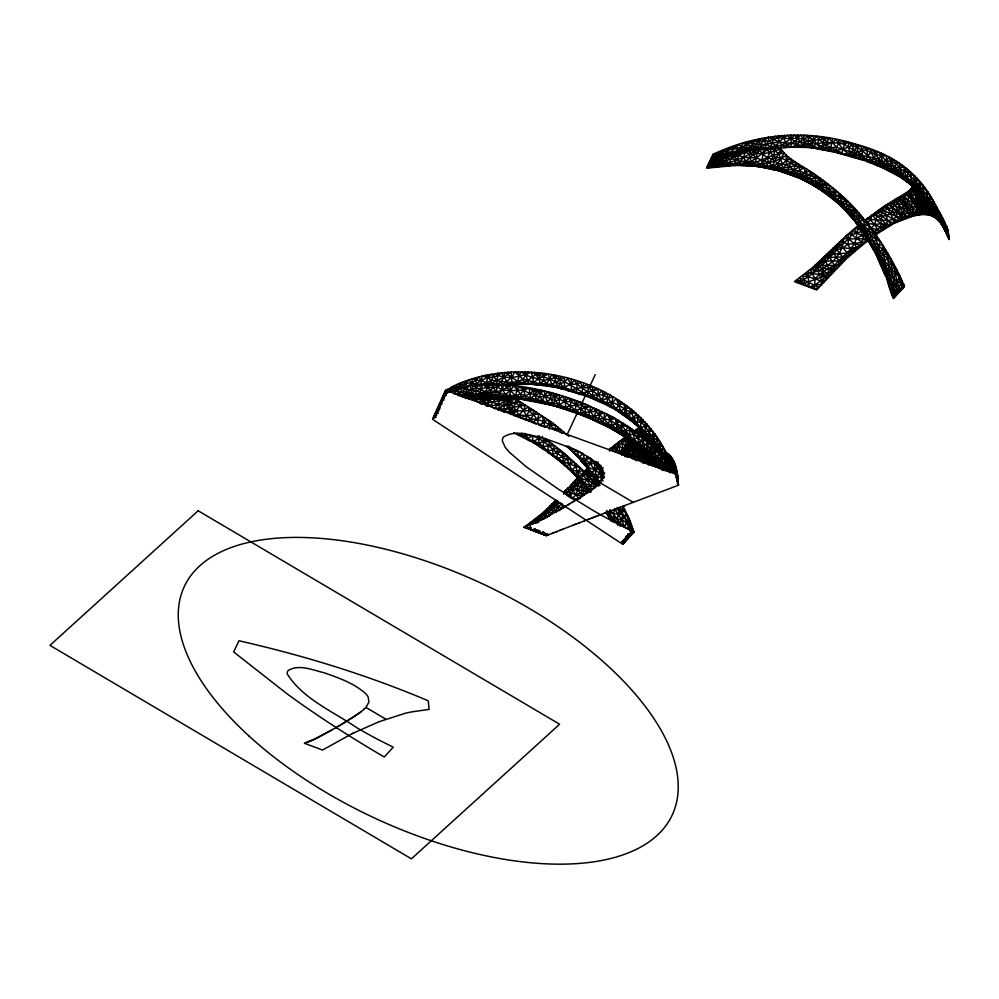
<?xml version="1.0" encoding="UTF-8"?>
<svg xmlns="http://www.w3.org/2000/svg" width="999" height="999" viewBox="0 0 999 999"><rect width="100%" height="100%" fill="white"/><g stroke="black" fill="none" stroke-linecap="round" stroke-linejoin="round"><path stroke-width="1.5" d="M662.374 470.342C651.186 457.542 636.65 448.464 624.912 436.351C612.749 427.335 597.689 423.289 585.139 415.172L585.352 404.12C541.52 386.401 491.958 378.072 445.579 390.322L432.555 419.268L622.802 544.318L633.978 532.117L630.219 520.929L623.114 506.481L621.003 513.299M778.721 147.602L780.943 148.913C789.947 161.751 805.806 167.033 817.831 176.498C830.044 185.24 841.795 194.755 852.222 205.607C874.237 229.133 891.882 256.805 904.545 286.413L893.368 298.614C884.265 277.585 883.353 254.158 873.226 233.604L873.238 231.094M914.784 187.512L916.358 189.748L915.296 203.933L918.131 215.035C934.44 210.652 945.304 225.687 949.05 239.51C948.838 224.65 938.935 212.375 932.579 199.463C927.284 190.31 920.953 181.593 913.136 174.425C897.202 158.666 876.011 149.575 854.632 143.868C807.991 129.221 757.117 133.292 713.086 154.321L706.443 168.182L736.613 165.322L778.096 166.433L801.71 178.097L828.321 188.986L839.26 197.04L849.874 203.222L848.363 205.582L845.504 207.33L841.233 205.744L825.561 192.357L802.622 179.483L782.492 170.205L740.983 164.111L734.215 163.948L717.894 166.583L717.507 165.784L707.654 165.659L727.896 155.257L746.053 150.487M471.428 385.527L472.49 378.696C548.414 356.293 648.176 390.322 673.426 470.629M864.31 232.455L861.4 231.443L851.785 234.802L848.75 239.173L838.036 246.753L835.426 248.114L832.829 248.139L833.853 253.371L836.088 257.255L841.782 263.399C832.055 265.996 821.927 271.204 815.084 278.721L814.297 289.011L819.005 287.412L846.141 258.941L868.331 240.047C860.189 237.3 851.785 239.835 843.581 238.449L812.599 267.557L794.43 281.593L816.77 289.947L819.005 287.412L799.824 278.009L801.872 284.378C811.475 281.156 820.254 276.511 830.519 275.225C825.124 270.467 816.92 270.667 810.077 269.705L815.084 278.721L823.813 282.442M514.31 414.747C510.664 410.839 505.981 403.996 510.202 399.013L513.561 398.126L520.491 398.564L479.657 395.766L458.179 395.604M630.132 427.747L648.426 442.22L660.376 454.695L661.338 459.115L667.032 471.166C657.08 457.417 640.759 449.887 629.47 437.712L630.132 427.747L612.674 416.895L585.352 404.12C577.759 405.544 569.767 404.97 562.337 408.304C531.48 397.952 497.739 393.868 465.409 398.351C473.314 394.767 481.893 392.432 490.497 390.509C500.199 392.619 510.327 398.364 520.554 394.006L526.036 387.325M632.592 458.916L630.981 456.955L626.972 445.129L628.346 442.357L627.447 438.274L609.328 427.522L583.791 415.646L552.634 405.182L528.708 399.75L500.786 396.528L479.657 395.766L467.02 391.683L461.276 392.058L454.383 394.056L457.679 387.575C464.997 389.797 473.139 388.623 480.257 392.52C485.177 398.089 493.668 395.217 499.887 393.806L504.195 384.952L515.484 395.454L517.482 398.514L555.581 406.069L573.488 411.775M492.807 385.264L496.69 384.153L498.002 372.977M503.996 412.487L504.12 401.66L505.531 398.064L465.409 398.351M564.622 506.73L559.315 510.514L557.892 506.83L557.654 500.811L545.092 511.738L526.398 525.674L526.348 528.221L529.17 527.435M590.297 477.634L591.87 474.95L591.908 472.852M677.609 479.133L677.409 473.951C676.098 465.834 673.601 456.83 666.046 452.347L664.16 456.88L670.254 466.833M859.552 225.599L856.58 232.705C857.816 247.252 842.607 255.407 834.577 265.509C831.268 276.835 816.32 275.349 807.579 271.94L809.327 287.163L815.047 284.877L821.253 284.665L820.791 277.098L823.188 274.5L823.001 268.157L822.464 264.835L819.63 260.864L843.968 261.089L842.544 256.918L835.426 248.114L834.964 246.104L842.806 247.827L857.204 248.988L854.557 243.868L845.541 236.288L843.581 238.449C843.668 257.467 822.726 272.739 805.057 273.951L808.179 276.923L815.084 278.721M931.867 215.934L912.462 191.371L910.139 190.047L900.499 196.403L902.472 200.737L905.519 204.957L918.131 215.035L914.734 215.647L911.725 206.468L912.212 199.113L910.139 190.047L912.574 185.802M550.486 392.382C550.012 397.639 551.773 403.221 556.181 406.393L558.741 406.98M914.073 186.763L893.081 171.453L890.234 165.072L891.595 161.776L891.67 158.366M807.08 181.806C827.359 188.149 841.358 205.482 854.807 220.941C861.775 232.954 872.714 240.834 882.954 249.675L885.938 250.362C890.221 265.559 888.011 282.405 895.229 296.578M528.496 383.953L548.826 385.726L561.051 388.648L570.716 384.24L574.375 380.432L576.885 384.215C591.058 393.556 603.583 406.331 620.754 410.514L629.17 407.505C633.753 418.618 641.82 438.249 656.53 436.263C656.98 447.602 667.12 455.532 669.904 466.371C663.061 451.436 650.973 439.935 640.771 427.647L640.871 417.482L633.204 418.256L629.058 416.808L600.362 401.635L584.815 395.654L552.697 386.113M618.893 400.237L618.781 404.67L621.153 413.274L634.253 423.289L649.487 436.913M643.918 440.621L644.58 437.999L643.706 430.769L641.745 428.583L639.048 430.944L638.686 433.941L640.384 436.476M948.9 237.974C944.579 222.49 929.282 211.076 929.532 194.53L923.064 193.981L896.265 171.291L878.521 158.704L872.564 149.613L870.978 152.922L867.519 155.707L866.133 159.615L864.335 160.539L834.527 152.135L803.958 146.329L804.37 147.153L825.661 148.227L836.275 147.203L854.732 153.197L903.845 178.771L871.59 160.302L855.082 157.555L849.962 151.811L848.513 147.253L848.476 142.358L844.292 144.168C832.691 142.258 820.566 140.285 810.214 147.502L791.22 147.215L750.187 149.862M536.326 424.2L532.38 422.44L531.131 418.793L533.429 414.672L533.578 410.377L515.234 398.551L508.503 402.522M840.159 205.095C860.052 218.881 867.207 243.257 881.143 261.551L887.624 258.916L890.933 258.841C891.283 269.755 891.832 282.63 901.747 289.46L901.048 278.409C883.341 262.762 870.042 241.77 858.978 220.754L858.84 212.837L855.344 212.275L845.504 207.33L829.994 192.332L820.828 189.548L808.728 182.417L798.788 177.897L778.795 170.916L758.553 166.508L735.014 164.96L725.823 165.846L729.532 162.55L743.593 157.392L754.432 151.411L763.773 149.163L766.882 149.925L771.365 148.426L778.908 153.684L782.13 163.848L782.492 170.205C798.576 166.97 811.288 176.773 825.286 182.043L824.874 184.728L822.239 186.651L818.88 187.025L812.474 184.728M710.676 159.365L735.639 152.447L760.139 149.213L776.348 145.679L786.9 145.13L795.154 141.458L797.402 138.137L797.527 134.902M665.371 470.654C649.088 446.541 620.004 437.512 599.263 418.868C591.77 414.373 582.267 416.183 575.149 410.252C566.183 409.965 558.703 401.061 549.425 404.083C537.075 401.835 524.712 398.963 512.112 397.727L509.94 395.604L510.364 385.427C495.954 396.016 478.708 392.632 462.724 397.078L459.777 394.468L454.383 394.056M506.618 384.103L505.706 384.578L535.564 384.203L543.793 385.252L546.253 383.853L549.438 379.545L551.548 374.613L554.857 377.834C573.226 383.803 587 398.151 605.594 404.158L607.242 402.809L607.492 393.806L603.446 395.055L597.951 394.742L588.049 395.966L584.815 395.654L581.705 393.231L579.133 393.931L576.361 392.145L577.522 381.293M513.836 432.829L528.783 440.409L539.285 442.969C551.935 456.331 569.03 464.785 579.657 479.795L581.306 478.758L582.892 475.112L583.079 470.429L564.535 453.496L544.83 438.124L542.382 448.539C560.377 460.314 576.023 475.162 590.347 491.108L578.771 475.412L573.101 473.139L571.578 470.704C564.447 467.382 562.449 458.778 562.025 451.585L552.322 454.133L547.952 452.435L546.478 450.149M712.487 155.582C726.136 152.298 739.784 143.107 753.895 149.838L747.389 150.15L732.954 153.834L724.287 154.433L719.804 151.811L711.887 156.843L742.507 149.6L755.868 144.168L758.353 141.121L758.441 138.873M577.709 499.063L572.04 498.838L576.111 494.667L580.494 493.194L584.328 493.956L587.862 492.532L587.062 489.66L587.787 487.037L584.502 487.674L577.547 485.851L573.538 486.875L573.014 490.609L570.829 493.656L567.469 495.704L567.632 492.045L581.018 480.556L580.943 486.825L584.328 493.956L579.133 499.125L571.528 488.411M598.089 515.646L678.483 485.202L677.422 474.513L445.579 390.322L448.451 388.923C456.83 389.897 462.787 382.005 471.441 383.092C478.234 385.152 485.389 384.415 491.283 380.282L494.792 373.638C505.806 380.519 520.417 376.773 531.456 372.265C543.606 377.759 558.528 380.07 567.882 390.609L582.579 387.362L588.648 387.949L597.951 394.742L605.594 404.158C617.432 407.604 624.937 419.081 636.8 422.427L645.154 421.953L645.179 431.93L660.164 450.824L664.435 449.488L664.697 454.22L667.444 455.407L671.728 463.524L672.302 470.242C660.489 446.153 640.696 427.809 620.754 410.514M949.05 239.51C939.522 216.521 925.486 194.43 906.33 178.346C894.692 173.838 884.615 165.397 874.162 158.466C862.799 153.834 850.174 155.469 838.149 152.997L836.388 150.562L836.275 147.203L838.885 143.481L839.035 140.01M662.824 470.254L659.577 463.798L635.077 443.281L632.554 429.483C619.093 434.403 605.844 424.275 593.431 419.905L575.899 404.707L570.629 401.66L568.319 397.852L564.922 401.623L556.181 406.393L544.842 403.521L539.91 397.09L540.097 392.994L541.371 390.147M447.477 392.37L445.017 391.583C453.009 385.227 462.899 381.843 472.49 378.696L476.111 380.157L481.356 380.482L486.426 382.804L487.912 385.139L503.746 377.26L507.842 374.225L507.942 372.078M628.234 527.422L630.519 529.245L633.154 529.383L633.041 533.129L629.82 529.757L624.487 527.01L626.361 522.939L626.523 519.68L617.232 507.442M790.933 134.89L791.22 147.215L788.336 146.841M642.894 438.136L639.048 430.944L639.909 427.01L642.894 438.136L644.58 437.999C656.88 441.57 659.627 455.157 668.094 462.987L674.375 462M772.876 169.38L782.317 168.282L786.438 164.723L786.213 155.345C771.016 165.709 751.46 165.235 734.015 165.397L746.777 163.324L755.144 164.41C768.755 168.756 785.152 170.142 798.663 164.073L800.461 174.638C816.47 190.222 837.537 199.176 856.643 210.302L853.92 215.06L854.807 220.941L864.247 233.554L885.376 266.121L891.982 273.239L895.229 273.738L898.451 272.889L898.738 277.447L902.684 288.449L903.458 283.778L900.786 283.329C886.762 274.887 876.697 260.14 872.689 244.393L876.098 239.186L876.822 236.301L854.807 220.941L841.233 205.744L820.429 189.685L840.646 203.409L841.233 205.744M804.357 285.302L804.133 279.708L802.497 276.036L808.179 276.923L812.624 273.301L814.335 269.917L822.464 264.835L837.162 249.85L842.806 247.827L847.864 244.318L866.108 241.845L861.837 235.402L861.4 231.443L858.616 228.346L856.068 227.397L845.541 236.288M663.898 470.541C648.838 453.159 629.919 440.297 612.624 425.362C598.201 421.166 582.929 417.082 570.079 409.478L571.216 398.763M664.697 470.541L663.723 466.783C660.277 458.653 652.622 452.809 650.449 444.293L641.333 446.191C624.5 440.522 618.856 416.358 599.263 418.868L597.265 420.654L574.55 412.15M790.184 174.588L809.714 178.746L815.521 181.393L819.954 183.629L824.824 190.409L833.129 188.249L833.728 195.592L832.379 198.152L843.68 208.404L859.877 226.661L866.37 236.164L871.328 245.979L875.074 248.876L877.497 257.904L885.514 276.273L887.774 278.234L897.09 294.543L896.19 284.103L899.799 275.624M836.275 147.203L829.357 138.262L827.035 141.721L826.847 144.967L824.525 149.987C814.472 147.577 805.656 141.383 795.154 141.458L790.746 138.711L787.637 135.177L778.87 141.783L774.35 148.514L766.171 144.43L755.868 144.168L749 141.446L747.065 144.318L745.404 150.175C733.091 154.92 720.254 159.79 709.452 167.645L707.055 166.92C723.888 163.811 738.099 154.071 754.27 149.176M522.14 433.129L521.965 435.864L527.46 438.499L528.783 440.409C536.987 443.344 543.306 452.122 552.784 450.087L557.08 447.627L557.13 459.228L560.089 460.389L557.817 458.354L557.13 459.228L555.481 456.431L552.959 456.043L551.448 453.771M625.874 536.5L628.383 538.211L628.633 534.515M636.126 432.929L635.801 430.057L637.075 429.158L641.683 434.24L641.583 435.639L638.686 433.941L635.801 430.057L634.452 430.969M531.206 421.928L515.921 416.121L513.561 414.398L519.742 406.081L520.042 401.923L508.016 404.782M649 444.043L649.263 440.284L647.489 433.841M919.105 191.658L943.293 226.711L931.605 206.955L925.124 198.414L904.107 177.947L902.372 174.251L906.455 168.469L907.679 172.54L910.351 176.261L919.105 184.778L932.679 203.883L948.288 231.868C942.319 218.556 931.393 208.267 923.226 196.104L922.826 185.127L919.105 184.778L915.983 186.588L916.857 189.86L936.587 212.7L948.75 236.451L947.651 235.389L942.407 217.907L941.67 219.705L947.164 234.877M807.267 135.327L808.678 137.387L807.667 146.378L804.37 147.153L796.453 146.403M497.902 384.59L494.905 396.478C482.192 399.862 470.005 392.445 457.692 395.192M820.828 189.548L815.521 181.393L815.047 174.625L805.906 175.836L795.928 172.752L767.032 168.082L761.076 165.784L755.781 166.209M902.072 195.429L903.883 198.401L902.472 200.737L902.547 204.545L905.419 218.344C900.062 213.636 895.179 207.605 893.618 200.512L908.291 213.299L912.936 216.071L893.668 223.501L877.159 233.816C871.24 231.169 869.817 223.764 864.185 220.742L884.165 206.231L897.077 198.289L906.555 208.654L914.734 215.647L912.936 216.071L903.883 198.401L903.745 194.68L910.638 196.666L912.462 191.371L911.825 188.112L927.184 203.009L926.647 209.415L935.701 217.894L924.787 198.426L916.083 188.549M658.229 467.582C653.446 454.483 636.513 448.176 637.275 432.992C626.46 437.812 615.809 430.881 606.331 426.073L610.389 419.905L615.197 418.469L616.383 423.701L622.04 426.086L627.597 426.198C634.103 438.136 649.2 443.531 654.195 457.092L654.258 459.39L652.534 462.4L653.334 465.696L656.081 467.182C648.913 448.676 627.734 439.61 620.329 421.453L612.624 425.362L613.611 429.882C633.828 439.972 648.776 457.979 669.879 465.671L677.422 474.513L671.728 463.524L667.007 459.89L667.444 455.407M943.768 220.517L948.588 234.915C942.919 218.968 926.098 207.193 926.298 189.76L920.004 188.998C910.301 177.347 894.105 172.44 889.01 157.03L886.613 160.652L887.224 165.372L888.935 168.581L893.256 172.777L904.769 179.758L921.765 194.38L939.822 221.566C932.329 209.353 919.692 201.086 914.035 187.837L912.324 187L917.994 201.099L929.619 215.297M624.862 539.722L624.662 542.282L623.151 540.397M599.263 418.868L599.188 410.177C592.357 412.512 584.74 411.788 577.584 413.536C571.041 404.183 560.539 399.388 550.424 395.005L547.489 391.67L542.307 400.399L539.035 402.247C517.357 397.003 494.455 396.241 472.44 400.449M820.404 178.234L819.954 183.629L814.197 184.403L809.714 178.746L805.906 175.836L804.033 167.595C793.393 168.169 786.887 157.218 775.936 157.555L766.882 149.925C759.128 155.432 751.173 163.162 742.02 165.285M571.166 379.258L571.378 390.035L573.851 392.132L581.805 393.057L598.626 389.485L596.403 400.299M832.617 138.724L830.256 150.25L827.896 150.687M523.076 398.901L522.539 399.3C505.294 397.627 487.712 394.73 473.051 385.389L470.354 394.805M592.944 475.387L587.262 468.444L590.134 463.499L590.621 458.341L585.314 459.39L582.479 461.538L573.626 452.51M565.384 396.778L565.546 407.28L567.694 410.077L572.489 411.738L575.149 410.252L590.896 406.443L588.324 417.644M575.412 473.738L580.744 468.181L563.761 461.763L552.959 456.043L553.109 454.458M627.597 426.198L624.937 434.315L626.111 436.825C641.87 447.764 658.516 457.23 670.591 472.652L669.879 465.671L660.376 454.695L656.068 457.505L654.195 457.092C645.479 446.728 634.702 438.661 621.89 434.515C610.726 429.607 605.344 418.106 595.466 411.65L593.718 407.692L590.347 411.501L598.276 422.177L618.406 432.205L635.077 443.281M604.657 424.887L602.122 423.651L604.02 418.656L604.595 412.824L594.455 416.283L592.332 418.394M511.301 412.35L511.55 409.952L517.707 400.112M663.523 455.394L649 436.251L649.188 426.585L644.792 426.473L640.771 427.647M512.437 397.764L510.689 400.961L510.801 404.695L508.666 408.004C515.834 412.662 525.524 410.439 533.578 410.377L550.437 421.366L549.275 429.208M537.3 523.014L534.964 522.789L533.691 520.467C540.734 521.441 547.39 517.619 552.534 513.186L551.436 506.206L553.821 507.242L557.892 506.83L562.562 508.041L561.625 503.533L555.619 502.609L555.756 504.87C549.775 513.361 539.685 517.47 532.242 524.388L528.871 523.938L530.007 526.011M480.906 384.44L482.155 376.036L487.549 377.547L491.283 380.282C501.685 380.756 512.924 385.09 522.989 379.258L528.159 371.903M866.021 233.903L868.73 230.307L869.242 225.786L864.647 225.175L859.877 226.661L857.392 224.275L866.021 233.903L868.081 240.235L879.982 251.011L887.624 258.916L894.105 267.969L896.99 270.005C892.282 277.71 892.756 287.462 896.153 295.567L891.37 292.108L891.583 289.173L889.172 285.901L890.696 284.228L896.19 284.103M496.765 380.182L491.421 374.175L487.549 377.547L481.356 380.482L478.771 376.885L476.111 380.157L467.232 386.426L465.734 383.753L466.083 380.681M872.926 248.976L873.064 247.764M761.076 165.784L763.773 149.163M547.952 452.435L547.539 450.337L549.537 441.858L544.18 441.533L539.285 442.969L537.724 445.167L536.326 443.281M621.853 455.332L621.902 449.837L626.972 445.129M897.077 198.289L900.499 196.403L915.296 203.933L925.761 214.748L919.992 211.363L904.12 213.549L901.173 214.41L901.56 219.855L896.415 216.508L880.406 209.003C883.803 216.109 879.145 223.501 881.305 230.769L871.041 228.134L874.674 224.538L877.022 216.034L876.485 211.938L881.443 212.225L884.789 210.989L887.574 208.354L892.594 207.917L909.277 217.083L905.519 204.957C908.203 200.924 909.265 195.717 909.04 190.946L918.193 204.271L928.346 214.972L928.208 213.424L920.728 210.514L916.907 206.331L907.791 191.771M575.149 410.252L576.972 400.761M588.561 395.629L584.815 395.654L581.805 393.057L583.753 383.316M903.845 178.771L890.921 171.104L867.644 161.788L862.387 155.045L862.212 150.499L860.651 145.592L847.564 153.933L844.867 154.633C835.389 149.026 823.188 145.829 816.795 136.339L813.661 139.785L812.037 143.357L812.749 146.279L817.457 148.689L822.377 145.742L823.95 139.111L823.176 137.113M881.593 266.933C880.194 254.233 873.738 242.108 868.73 230.307C858.491 220.517 849.187 209.877 843.131 196.791C836.038 197.602 829.27 194.006 822.964 191.396M914.572 187.362L922.214 196.641L925.124 198.414L912.949 185.777L914.11 183.816L915.296 176.299M491.52 385.626L491.283 380.282M643.119 463.499L641.583 460.102L641.133 449.051L638.186 445.891L623.014 434.99M552.959 456.043L552.784 450.087L554.52 445.641L543.081 446.428L537.974 445.042L533.404 442.807L532.355 435.989L526.56 434.952L521.965 435.864L516.545 433.391L533.603 441.433L542.382 448.539L544.63 448.851M641.37 427.747L634.253 423.289L634.377 422.402L629.17 418.294L630.494 420.167L634.377 422.402M556.018 499.962L542.657 513.024L526.748 525.574L526.348 528.221L528.646 527.509M658.89 453.946L661.937 456.156L657.292 451.086L656.306 447.702L656.867 446.066L657.754 446.178L663.473 455.382M617.507 525.199L617.32 518.781L619.08 509.94L614.722 509.24L613.561 513.911L614.098 522.065L620.254 523.176L624.487 527.01L621.828 519.892L614.722 509.24M626.46 437.525L641.133 449.051L645.604 454.07L650.674 461.963L649.1 464.872L648.026 459.777L651.435 456.193L660.327 468.419L658.791 468.643M750.649 165.222L750.936 161.438L749.35 153.609L751.348 150L757.03 153.334C765.271 154.645 773.238 151.411 780.943 148.913C778.408 154.733 774.687 159.615 772.764 165.759L764.11 167.507M840.646 203.409L845.179 200.749L845.479 198.838M592.657 398.102L588.049 395.966L587.612 392.045L588.648 387.949L592.682 386.938L592.657 398.102C606.643 398.539 614.61 411.176 626.61 416.683M835.426 248.114L831.393 251.998L828.533 252.297L829.719 254.258C829.944 259.578 833.503 264.548 837.349 268.044L828.758 269.106L817.869 267.345L814.972 265.235L839.547 265.609L838.685 263.798L839.135 261.238L845.491 257.405L847.189 252.834L840.196 244.505L839.26 242.095L843.406 242.382L847.864 244.318L852.771 252.784L826.36 254.42L827.209 256.144L829.932 257.38L848.313 256.855L846.727 255.644L842.544 256.918M946.24 227.297L946.577 226.149L948.138 230.332C935.426 215.584 927.547 196.216 910.951 185.015L906.33 178.346L908.778 170.267M867.532 223.252L870.604 219.355L872.277 214.947L876.023 219.855L884.115 225.986L885.451 228.159L880.943 227.41L874.674 224.538L867.532 223.252L866.345 219.268L887.699 220.554L893.418 219.405L896.415 216.508L897.015 212.987L899.762 208.329L898.376 203.871L895.416 199.375L902.472 200.737L906.78 203.084L921.378 214.748L918.793 208.366L917.994 201.099L912.212 199.113L905.181 193.706M618.256 410.577L610.701 406.556L613.174 396.94L602.272 399.85L600.362 401.635M847.864 244.318L848.75 239.173L847.801 234.565L851.785 234.802L863.96 243.656M769.892 148.002L767.382 148.913C753.508 142.208 738.473 157.43 723.351 150.524L721.153 153.197L710.077 160.627L721.553 160.427L734.215 163.948L735.014 164.96L726.847 165.11L716.67 162.5L708.865 163.137L718.968 157.505L723.663 157.367L736.675 154.321L743.593 157.392L755.968 157.78L768.593 162.7L779.757 170.567L793.131 175.662C798.601 176.985 803.883 182.005 809.714 178.746L810.376 174.962L809.652 171.054L800.461 174.638L797.589 177.148L795.916 176.736M559.315 510.514L547.215 509.815L548.513 512.237L548.876 516.146L544.53 514.922L540.646 515.209L540.909 520.004L538.761 518.743L538.349 516.958L544.667 518.419L545.092 511.738L552.534 513.186L561.625 503.533M893.643 293.843L892.394 295.392L894.292 297.602L893.643 293.843L894.28 290.272L897.152 289.747L899.887 291.496L895.229 273.738L894.055 264.46L891.258 263.611L885.376 266.121L882.954 269.992L887.774 278.234L887.961 282.58L890.696 284.228M554.57 505.294L554.457 501.548L556.855 501.898L555.332 504.158M787.324 173.576L791.008 172.465L793.843 169.967L795.941 162.35L791.121 162.787L786.438 164.723L777.821 163.449L772.015 159.016L767.432 157.817L762.562 153.721L759.452 150.225L761.7 148.202M506.905 387.2L507.292 385.139M794.043 146.453L791.22 147.215L786.9 145.13L783.84 138.099L784.402 135.177M795.154 141.458L798.438 147.078L802.796 145.355L804.545 142.37L803.433 138.886L804.158 135.177L813.661 139.785L821.028 149.363M620.641 525.799L620.254 523.176L622.864 514.822L606.206 512.574L611.713 521.253L614.098 522.065L606.206 512.574L611.288 520.966M506.818 386.413L507.205 384.565M484.215 384.952L486.426 382.804L488.286 374.5M644.58 437.999L641.683 434.24L638.686 433.941L637.075 429.158L639.21 427.859L643.631 433.741L651.098 438.524L656.306 447.702L665.147 460.102L660.302 450.062L668.231 463.548L657.454 446.203L664.073 458.591L665.072 458.304C659.465 454.907 654.37 449.013 654.083 442.207L656.867 446.066L660.826 455.344L666.645 460.064M594.455 416.283L596.503 408.841M628.958 518.194L628.221 521.503L632.117 534.14L626.361 522.939L624.75 517.282L621.828 519.892L610.489 517.557L608.841 516.92L605.906 512.05M811.812 288.087C817.344 281.73 827.934 278.709 828.758 269.106L824.138 256.543L827.209 256.144L829.719 254.258L831.393 251.998L830.706 250.212L837.162 249.85L838.036 246.753L837.112 244.093L840.196 244.505M866.133 159.615L870.903 162.924L873.675 163.174L877.197 163.224L886.613 160.652L891.595 161.776L894.23 159.965C896.902 166.383 903.358 173.389 910.913 172.34C908.715 184.977 921.59 192.994 928.121 202.273L918.943 191.796L901.348 176.461L898.213 171.279L901.697 164.698M480.257 392.52L482.467 384.752L487.337 387.287L490.497 390.509L490.509 395.579L479.12 398.189L475.274 400.075L471.753 398.751L468.931 399.463M861.288 159.515L859.702 158.242L856.98 147.427L854.632 143.868L848.513 147.253L836.388 150.562L834.527 152.135C825.986 147.54 817.244 144.281 808.403 141.084C798.101 135.115 785.401 141.359 774.837 136.176C772.264 140.447 772.702 146.603 767.382 148.913L758.578 148.801M607.242 402.809C618.793 400.674 625.174 413.062 636.138 413.286L632.554 421.079L634.253 423.289M755.144 164.41L757.03 153.334L759.452 150.225M878.383 210.389L893.418 219.405L899.55 220.754L892.719 211.875L892.594 207.917L894.867 205.032L898.376 203.871L898.813 197.39L902.472 200.737M499.687 385.202L514.073 384.228L517.732 381.443L519.13 375.661L521.565 371.89C527.672 377.597 536.263 377.759 543.681 380.594L554.857 377.834L557.979 376.074L559.852 379.483L560.414 383.666L557.754 386.263L553.783 386.863L530.856 384.14M874.1 164.248C870.017 157.392 864.073 151.186 856.98 147.427L857.654 144.605M602.272 399.85L604.707 392.195M669.904 466.371L661.987 453.209L647.727 435.664M622.852 422.864L621.278 430.557L621.89 434.515L630.993 440.084M765.172 147.54L766.171 144.43L764.048 140.497L761.638 138.349L758.353 141.121C748.263 141.995 740.596 148.139 732.954 153.834L729.532 162.55L712.562 167.233L712.012 163.112L713.398 158.691L711.276 158.104L716.633 156.219L718.968 157.505L724.287 154.433L729.907 148.014L734.552 148.214L741.046 151.236L748.026 150.699L750.349 148.926L752.722 142.42L755.294 139.773L758.353 141.121L768.855 140.896L778.333 137.675L781.181 135.539L783.84 138.099M654.083 442.207L658.254 450.661L657.292 451.086L651.073 444.63L651.723 442.082L651.098 438.524M644.817 451.935L645.953 460.789L645.366 463.086L649.1 464.872L634.715 449.225L627.522 438.761M546.94 510.926L547.514 508.728L549.862 508.503M557.717 458.429L566.845 455.619L567.195 459.49L573.101 473.139L573.876 472.914L579.657 479.795L584.378 483.154L595.379 487.612L596.391 483.853L583.079 470.429L578.084 471.728L568.718 469.08L567.07 466.458L564.81 465.497L563.249 463.461M771.365 148.426C768.543 156.955 763.648 166.446 753.121 165.934L762.924 166.508L765.883 165.871L772.015 159.016L776.123 147.44M841.52 153.871L845.354 141.458M925.861 199.575L915.171 187.362L922.214 196.641L921.165 199.425L917.994 201.099M728.383 165.672L740.147 161.588L743.593 157.392L744.967 152.397L747.389 150.15M571.853 469.917L575.499 466.758L576.286 463.911M522.002 383.866L531.143 384.178L538.511 378.821L539.585 375.075L541.495 373.027L543.656 376.361L543.681 380.594L548.826 385.726L564.423 377.622L564.585 387.362L576.361 392.145M584.815 395.654L585.202 394.318M903.558 219.143L892.594 207.917L889.909 202.76L899.762 208.329L906.555 208.654L911.725 206.468L915.908 207.255L922.676 210.939L927.035 214.785L923.213 204.857L923.875 198.164L919.018 191.346M481.418 403.996L486.725 398.451L495.104 399.038L513.561 398.126L481.418 403.996L475.274 400.075M609.727 451.248L610.676 448.289L616.445 443.793L622.752 448.801L622.152 442.857L623.451 438.561L625.112 437.25L625.611 445.954L619.967 452.422L615.784 452.135L612.462 450.424L610.676 448.289L608.641 449.675M567.469 495.704L565.609 493.731L567.632 492.045L576.111 494.667L577.584 489.86L577.372 483.591L580.369 483.029L584.09 483.903L585.938 485.477M748.026 150.699L742.507 149.6L741.483 147.015L742.594 143.381L756.28 147.14L760.139 149.213L761.388 148.364M569.068 436.363L553.009 423.251L544.917 426.91L543.756 421.865L545.067 417.644M459.777 394.468L461.276 392.058L465.909 388.798L466.783 385.976M560.089 432.018L560.864 429.57L555.244 429.995C548.189 422.565 536.85 417.008 526.535 419.842L524.275 418.806M505.531 398.064L510.202 399.013L499.025 397.914L478.196 401.923L488.374 396.603L512.112 397.727L515.484 395.454L517.157 390.134L519.867 386.538C524.737 393.007 533.054 393.881 539.91 397.09L550.424 395.005L553.434 393.281L555.456 400.836L562.337 408.304L568.244 409.965M753.895 149.838L764.048 140.497L764.947 137.637M513.586 415.434L515.921 416.121L519.393 414.56L523.613 410.339L525.299 405.244L508.666 408.004M873.675 163.174L877.272 165.509L886.712 168.444L892.332 169.143L894.617 167.345L896.777 161.376M558.304 427.272L555.244 429.995L555.407 425.399L550.024 425.075L547.727 419.717L538.948 425.374L537.237 419.592L539.16 413.948L526.336 415.709L520.704 417.594L518.169 416.521M462.724 397.078L470.954 397.227L471.753 398.751L477.372 396.903L494.817 408.566L500.886 398.638M515.484 395.454L528.346 399.825L535.114 395.042L536.351 391.496L538.324 389.548L540.097 392.994L545.317 396.391L555.456 400.836L559.24 399.488L562.387 395.941L564.922 401.623L570.629 401.66L574.05 399.862L575.899 404.707L579.782 401.948L581.543 405.257L590.347 411.501M620.067 507.305L624.313 517.582L626.111 512.412L618.319 510.077M618.256 442.207L619.967 452.422L615.147 447.54L612.699 446.628L612.462 450.424L615.147 447.54L616.445 443.793L623.451 438.561L627.797 442.694L625.611 445.954L620.067 441.121L615.784 452.135L614.585 445.017M538.174 443.893L537.724 445.167L540.671 445.566L542.382 448.539M590.621 458.341L603.359 474.525L601.96 478.509L598.975 482.23L599.7 485.427C592.819 475.412 585.801 465.422 582.954 453.621L578.134 451.148M638.623 415.234L636.875 425.112L648.301 436.263C639.46 426.211 625.362 418.381 624.013 403.858L618.781 404.67L616.096 409.128L614.947 409.403L615.734 409.415M651.073 444.63L643.706 430.769L654.832 446.578L654.208 448.339L648.326 435.127M451.273 387.225L448.688 391.745L443.881 394.093L446.078 394.88M477.372 396.903L485.639 392.02L488.573 384.44M822.377 145.742L832.242 142.894L835.851 139.485L842.831 149.35L851.585 156.481L853.908 155.457L854.732 153.197L851.56 143.019M617.832 419.817L616.383 423.701L617.507 431.643L621.89 434.515M736.613 165.322C743.331 164.748 748.276 158.766 753.209 154.658L756.268 149.363M871.59 160.302L874.162 158.466L875.798 154.171L878.233 151.91C884.777 159.128 892.544 171.728 904.045 166.633L904.095 171.266C909.677 185.814 923.6 193.893 931.655 206.656M716.67 162.5L718.968 157.505M854.732 153.197L862.212 150.499L863.723 146.541C867.232 153.297 875.261 153.534 881.443 156.294L886.238 155.607L886.613 160.652M534.79 372.327L538.511 378.821L543.656 376.361L544.805 373.364M586.488 476.086L588.361 474.562L596.216 475.811L593.468 482.467M793.468 160.564L791.121 162.787L787.374 170.479L783.74 172.003L781.58 171.741M865.184 220.367L858.978 220.754L850.274 215.559L850.711 214.46L849.387 211.726L845.504 207.33L839.26 197.04L838.198 192.507L829.994 192.332C827.846 185.577 820.466 182.842 817.831 176.498L814.722 178.097L809.714 178.746M570.591 490.422L572.727 482.979L577.222 478.046L580.257 482.217M820.791 277.098L818.793 274.475L817.869 267.345L818.88 264.785L827.209 256.144M538.761 532.867L539.56 530.881L536.713 529.72M918.443 196.628L906.555 192.745L915.908 207.255L922.964 214.71L922.676 210.939L918.443 196.628L919.779 193.694L914.622 186.938M539.285 442.969L538.361 438.374L539.398 435.851M716.633 156.219L715.858 154.433L716.458 152.984M817.394 143.993L820.092 136.726L827.035 141.721M564.797 464.398L564.81 465.497L566.221 466.108L569.692 464.185L571.528 459.765L567.195 459.49C554.07 453.534 546.465 439.947 532.355 435.989L527.46 438.499L526.56 434.952L524.4 433.354M599.887 482.242L598.264 484.44L594.617 479.97L591.87 474.95L592.782 472.752M547.315 533.791L543.731 534.715L544.705 532.417M626.123 437.699L624.912 440.534L618.643 445.954L615.147 447.54M548.826 385.726C540.746 384.665 531.693 381.081 522.989 379.258L514.747 371.94L511.775 377.41L502.21 384.802L486.426 382.804M631.705 409.153L629.058 416.808L629.32 419.118L630.494 420.167M898.026 293.531L897.152 289.747L902.309 281.056M548.513 512.237L551.223 508.229L553.821 507.242L553.533 504.395L555.756 504.87L557.892 506.83M662.362 456.868L660.489 463.648L663.636 468.306L667.032 471.166M582.604 402.934L580.606 409.178L580.894 413.124L583.791 415.646M734.215 163.948L742.507 149.6M648.426 442.22L646.877 445.604L646.952 449.712L651.435 456.193M667.969 453.883L666.77 456.443L668.356 457.892L671.453 457.43L669.23 459.702L672.926 459.665L669.218 461.538L673.688 460.851L672.127 462.749L672.152 464.31L676.073 467.52L672.339 467.507M566.982 434.952L578.146 411.113M582.092 402.709L586.026 394.293M589.972 385.889L595.217 374.662M576.111 494.667L582.267 496.191L580.494 493.194L584.502 487.674L584.09 483.903L577.584 489.86L569.605 490.197L571.728 497.552M877.159 233.816L874.899 235.215L874.187 231.98C877.684 226.798 886.375 227.697 887.699 220.554L884.789 210.989L882.379 207.592L887.574 208.354L892.719 211.875L901.173 214.41M672.389 472.614L670.841 470.079L671.852 467.957L674.912 473.763L675.586 472.34L677.572 476.036L675.799 474.525M675.761 477.322L677.871 479.095L675.574 473.101L676.123 471.965L677.572 476.036L668.893 464.572M563.586 494.243L572.727 482.979L578.521 483.491M559.852 379.483L561.251 376.648M589.81 385.614L588.648 387.949L586.775 384.652L582.579 387.362L580.544 382.505L576.885 384.215L570.716 384.24L567.819 378.559L564.497 382.142L560.414 383.666M496.69 384.153L501.298 382.08L503.746 377.26L504.707 372.352L517.732 381.443L519.655 384.203L527.984 380.369L538.124 372.664L539.585 375.075M805.344 172.328L806.93 169.218M829.994 192.332L828.021 195.067M544.78 402.609L555.007 396.803L556.443 394.031M467.682 396.79C463.461 390.434 455.007 391.62 448.588 389.635L445.017 391.583L450.711 390.397L451.573 388.798M875.074 248.876L878.708 245.18L880.506 241.82L871.328 236.101L859.877 226.661M603.034 481.068L601.96 478.509L591.296 472.652L584.415 464.56L584.802 462.699M887.624 258.916L889.247 255.894L886.163 253.808L882.954 249.675L882.417 244.767L878.708 245.18M736.026 145.517L731.58 152.085L727.896 155.257L724.837 155.682L717.507 165.784L715.097 166.958M626.523 519.68L631.306 527.035L629.82 529.757L631.181 535.164L628.284 533.678L628.383 538.211L626.873 535.776M626.76 405.432L624.7 409.153L624.875 414.71L626.011 416.97L628.121 417.844M530.981 408.529L526.336 415.709L526.535 419.842M629.195 440.259L627.797 442.694L626.947 437.562M665.072 458.304L660.826 455.344L660.089 450.299L669.467 466.096M809.015 282.505L806.842 286.238L804.47 283.279L797.127 279.882L796.915 282.517L800.549 281.593L808.179 276.923M517.732 381.443L526.136 383.753M557.542 453.096L559.64 449.5M920.104 193.344L919.18 190.422L920.004 188.998L919.105 180.707L914.772 180.17L908.391 181.681L906.917 181.069M948.426 237.987L939.722 218.082L938.648 213.873L939.584 212.263M635.239 459.79L630.981 456.955L628.096 456.73L626.685 449.338L629.333 446.041L628.346 442.357L648.688 458.591L657.966 467.657M672.389 468.206L673.338 466.608L677.722 477.559L675.611 474.712M571.94 390.721L573.851 392.132L574.562 390.934M874.537 251.96L877.821 252.223L882.954 249.675L884.252 247.515M760.139 149.213L761.675 146.666C778.521 137.325 797.389 145.542 814.759 147.927M840.783 194.543L836.737 201.898L850.274 215.559M562.624 456.63L564.535 453.496M575.461 485.202L577.547 485.851L581.992 480.394M782.492 170.205L775.811 170.105L770.042 168.719C777.447 167.894 784.739 163.486 788.573 157.105M633.329 433.828L635.002 431.106M886.7 279.47L887.774 278.234L887.387 272.902L889.122 270.105L895.591 267.183M799.4 283.454L800.549 281.593M660.327 468.419L661.126 467.157C653.958 457.48 645.741 447.427 634.815 442.157M772.764 165.759L777.821 163.449L784.115 153.309C768.393 153.846 755.519 166.221 739.385 165.072M632.267 526.523L630.519 529.245L631.181 535.164M891.258 263.611L892.569 261.588M598.264 466.558L596.778 464.273L598.276 461.975M857.716 222.69L858.978 220.754M627.447 438.274C638.286 445.267 642.569 458.753 653.334 465.696C649.238 458.241 639.635 454.72 631.605 456.006L630.981 456.955L623.114 448.863L624.949 455.482M637.549 443.044L642.22 441.246L644.118 438.399M486.001 405.919L490.309 406.044L495.104 399.038L508.578 402.06L499.962 407.854L494.817 408.566M633.94 439.323L637.724 437.512L639.647 434.677M652.497 446.178L650.199 450.774L651.311 454.87M670.591 472.652L667.744 468.106L667.27 464.597L668.069 463.436M461.226 395.691L465.347 394.106L467.02 391.683L476.198 387.562L479.258 384.915L481.081 388.873L487.337 387.287L491.633 384.565L495.691 391.321M575.861 483.578L578.433 479.857L575.024 480.444L575.861 483.578L572.102 486.6L568.144 487.687L563.711 492.145L568.756 491.783M920.004 188.998L928.845 202.585L930.893 204.42L932.679 203.883L934.14 201.823M929.42 203.996L935.151 212.337L945.703 231.681L936.587 212.7L935.701 208.666L936.912 206.943M498.064 410.502L499.962 407.854L498.002 404.383L486.451 399.375L482.055 399.325M732.954 153.834L728.633 155.757L723.363 164.223L720.329 166.346M828.321 188.986L830.444 186.051L819.954 183.629M599.625 414.46L601.935 411.413M604.02 418.656L607.342 414.248L612.624 425.362M654.957 433.591L652.647 436.663L652.31 440.746L658.878 445.454L662.774 446.516L661.875 450.749L664.16 456.88L668.718 464.697L664.223 456.468L667.419 462.05M766.171 144.43L768.855 140.896L768.268 137.213L764.048 140.497M875.124 233.641L873.226 233.604L869.417 238.262L869.704 243.107M612.674 416.895L610.389 419.905L610.039 415.534M641.183 461.85L628.334 447.727L627.634 444.293L634.715 449.225L636.638 449.338L637.587 448.101L636.975 445.354M566.608 446.266L578.97 457.067L585.314 459.39L587.512 456.506M771.053 168.456C761.7 163.199 750.936 160.065 740.147 161.588L736.176 159.665L734.977 156.518L736.675 154.321L740.771 152.31L744.967 152.397L753.209 154.658L755.968 157.78M533.803 531.006L535.289 529.133L536.276 531.93L539.56 530.881L541.246 533.791L543.444 531.98M652.784 454.47L656.43 450.274M925.848 198.576L929.395 199.063L931.193 196.84M786.9 145.13L784.814 147.677L778.87 141.783L768.268 137.213M597.215 484.927A124.088 60.727 45 0 0 600.199 482.854L603.796 476.098L602.884 469.93A20.579 9.853 25.1 0 0 600.062 465.909C585.676 452.734 566.545 446.266 548.476 439.81C534.428 436.526 517.182 428.683 503.633 436.888A21.479 10.277 25.1 0 0 502.46 441.246L505.219 447.315L509.403 452.26L526.373 466.883L558.366 489.148L593.381 510.639A305.244 146.116 25.1 0 0 613.461 521.703L633.978 532.117L631.306 527.035M585.839 407.929L588.161 405.194M669.904 465.097L669.63 461.625L670.404 460.701M462.45 387.025L469.168 379.77L471.441 383.092M804.033 167.595L792.919 175.075M551.036 508.391L549.85 506.193L552.36 505.581L556.855 501.898M896.39 174.55L897.214 173.589L902.372 174.251L906.33 178.346M624.213 436.063C633.803 442.582 639.797 453.146 645.366 463.086L641.583 460.102L636.313 460.539L633.428 455.432L630.831 440.946L629.183 439.373M919.992 211.363L920.728 210.514L924.45 214.76M618.568 411.65L607.754 398.239L610.426 395.217M833.915 192.382L835.763 190.285M510.976 414.535L512.562 412.749L508.516 412.275L499.962 407.854M490.497 390.509L494.792 384.615C502.147 393.082 514.023 389.86 523.763 390.334L529.083 387.937L532.917 390.846L536.863 399.525L540.184 401.923L544.842 403.521M485.414 404.932L490.259 398.551L487.612 397.078M589.972 476.998L583.478 483.866L580.506 479.582L579.657 479.795M530.244 527.584L528.833 529.145L530.581 527.047L531.318 530.082L535.289 529.133M584.527 473.076L587.924 467.932L583.903 471.803L589.335 470.429M593.194 390.834L595.729 388.049M810.376 174.962L812.462 172.715M915.047 200.1L912.149 202.198M791.22 147.215C798.151 145.642 801.423 137.937 808.678 137.387L810.376 135.577M612.15 402.922L616.108 398.726L618.781 404.67L621.59 401.873M845.504 207.33L846.603 210.926L849.387 211.726L854.52 207.892M563.711 492.145L565.921 489.86L566.096 491.958M667.694 463.336C659.914 443.256 660.264 464.185 659.677 441.108C650.711 438.361 647.627 427.759 640.908 421.89L643.206 419.505M890.509 274.737L891.982 273.239M846.727 255.644L850.561 254.87L847.189 252.834L851.922 250.712L856.23 247.103L861.525 245.304L861.138 242.12L863.611 239.123L866.67 237.312L863.423 231.731L865.209 228.871L863.036 217.857L850.711 214.46M589.647 471.328L586.962 474.05L584.802 473.988M555.456 400.836L553.009 403.309L530.531 398.126L520.554 394.006L513.586 385.801C510.676 391.271 505.094 395.604 499.013 396.69C511.863 398.826 525.561 399.413 535.252 388.936L536.351 391.496L540.097 392.994L544.38 390.934C545.092 395.929 546.316 401.86 550.699 404.932L552.634 405.182M919.105 184.778L921.128 182.755M597.951 394.742L601.723 390.946L603.446 395.055L607.754 398.239M925.948 194.106L928.059 191.983M573.876 472.914L577.122 476.423L582.892 475.112L585.439 472.552M597.439 466.246L591.258 473.239L598.975 482.23L601.248 483.304M543.219 531.855L541.246 533.791L540.322 531.593M604.732 472.877L601.56 475.924L604.42 476.91M883.628 154.233L878.521 158.704L874.162 158.466L869.592 148.539L866.72 150.312L862.212 150.499M547.739 534.203L546.216 535.651L523.863 527.297L526.398 525.674M658.266 438.536L655.182 442.632L656.693 446.228M878.845 260.889L879.22 257.118L876.011 254.932M644.305 431.83L648.701 431.193L651.286 428.783M644.792 426.473L647.389 424.063M915.908 207.255L916.907 206.331L925.037 209.515L932.791 216.209L926.435 207.317L919.779 193.694L921.378 194.106M589.335 396.378L590.896 397.864L591.995 396.853M661.9 453.534L657.317 446.89L661.35 443.668M569.268 457.604L561.201 462.662L562.474 462.437M566.558 446.078C573.139 451.773 579.07 458.304 585.851 463.586L590.134 463.499L593.019 460.876M804.37 147.153L797.402 138.137L800.798 135.115L803.433 138.886M922.527 189.261L924.724 187.3M597.602 485.364L582.567 496.128M363.936 709.527L353.521 717.12L335.751 727.796M507.767 400.686L515.571 402.897L519.742 406.081L522.752 403.446M531.131 418.793L526.336 415.709L523.613 410.339L528.184 406.993L529.458 411.201L533.429 414.672L536.475 412M883.653 168.319L882.616 166.608L883.903 165.497L890.234 165.072M604.345 477.659L601.96 478.509L599.388 473.264L599.4 469.143C590.734 470.666 582.292 464.91 578.97 457.067L582.954 453.621M864.647 225.175L867.157 222.989C860.701 219.156 854.295 213.024 852.222 205.607L848.363 205.582M594.33 481.518L587.699 487.587L590.896 492.345M645.192 450.149L643.144 446.041L642.22 441.246L646.216 440.409L646.877 445.604L651.236 448.039L654.395 448.251L654.357 452.497L657.717 460.277L657.33 463.598L655.494 464.697M669.08 454.52L666.77 456.443L669.78 455.519L668.356 457.892L670.841 456.293M543.681 380.594L540.434 383.304L536.788 384.64L535.564 384.203M591.932 471.803L588.361 474.562L589.123 477.51M838.885 143.481L842.182 140.809C846.153 148.664 856.193 149.513 862.387 155.045M494.905 396.478L486.963 394.518L483.541 397.003L486.725 398.451M856.068 227.397L860.027 224.226M539.91 397.09L533.216 401.061L523.513 399.375L521.266 397.402L520.554 394.006M467.02 391.683L465.909 388.798L469.867 385.701L471.378 389.36M625.199 456.73L628.096 456.73L621.902 449.837L617.944 452.809M549 446.078L552.122 443.631M542.107 385.052L543.344 384.128M616.895 429.021L625.249 424.513M892.719 211.875C887.249 216.883 879.033 216.845 872.277 214.947M532.38 422.44L542.182 415.921L543.756 421.865M593.806 488.436L565.896 506.118M360.876 712.012L341.883 724.225M618.431 514.26L621.066 512.312M470.954 397.227L472.664 395.979M438.898 410.564L436.513 410.452L438.811 408.803M490.097 397.764L491.246 396.94M601.56 471.703L594.592 477.797L595.466 478.608M778.908 153.684L782.429 151.161M441.733 404.158L439.348 404.158L441.82 402.385M472.677 386.051L481.356 380.482M805.906 175.836L801.71 178.097L797.589 177.148M919.18 190.422L914.772 180.17L917.332 178.371M507.842 374.225L511.188 371.928L511.938 382.43L514.073 384.228L515.259 384.016M585.851 463.586L584.415 464.56L582.479 461.538M868.73 230.307L871.353 228.546L873.226 233.604M555.756 504.87L558.079 503.321M435.901 417.17L433.691 416.745L435.564 415.497M624.313 517.582L627.659 515.397L628.221 521.503L631.118 523.851L630.519 529.245L633.041 533.129L632.704 529.582L629.82 529.757L629.757 524.6L621.828 519.892M501.973 411.463L508.991 406.368L498.002 404.383L490.309 406.044M442.882 400.087L440.484 401.648L442.919 400.562M624.875 414.71L633.953 411.188M533.603 441.433L541.008 437.1M511.938 382.43L508.691 384.503L505.706 384.578L509.577 384.153M804.545 142.37C811.325 138.411 819.754 141.683 826.235 137.675M603.196 467.832L600.312 469.642L598.339 468.419M865.758 232.954L856.717 238.386M511.113 410.676L508.516 412.275L509.852 408.579L499.575 410.389M580.831 497.227L571.765 502.684M437.087 409.19L440.022 408.666L437.649 407.942L440.184 406.381M674.35 470.292L676.286 469.118L673.688 468.306M526.748 525.574L523.863 527.297L541.383 519.905L563.723 507.392M575.849 453.521L576.498 455.681L577.909 454.845M859.14 216.408L861.051 215.272M561.525 433.154L563.723 431.843M568.031 504.882L569.905 503.783M340.135 725.237L341.009 724.737M336.626 727.284L311.825 740.534M332.217 729.857L316.733 738.298L304.52 743.318L322.527 750.049L352.073 733.691M338.386 726.261L339.26 725.749M562.974 507.829L566.146 505.981M450.711 390.397L454.557 388.161L455.507 390.846L460.839 388.923L463.711 386.513L465.909 388.798M443.069 399.662L441.046 400.387L444.143 400.012L441.62 399.125L444.23 397.639M801.423 165.747L793.843 169.967L786.438 164.723M620.516 454.108L619.33 451.748L622.14 453.096L624.462 452.984L632.03 450.961L641.196 453.047M578.97 457.067L576.935 450.537L573.389 452.535L570.791 447.689L568.294 446.141M525.124 436.226L523.414 437.175L521.615 435.377M621.828 510.926L624.812 509.328M569.692 464.185L573.95 461.913L578.771 475.412M509.94 395.604L506.955 397.19L502.597 389.635L501.011 384.79L497.552 387.2L492.957 387.762L487.337 387.287L485.514 384.528M547.24 439.91L544.18 441.533L542.332 436.463M543.656 376.361L548.051 374.051L551.873 384.702L553.783 386.863L554.957 386.888L548.638 386.151L550.437 385.352M609.328 427.522L613.611 429.882M879.47 260.302L880.244 263.836L885.376 266.121L890.421 278.883L898.95 292.507M352.06 733.691L352.934 733.254M439.348 404.158L441.883 402.872M436.513 410.452L438.861 409.253M444.955 395.492L442.744 396.615L445.704 395.716M352.934 733.254L378.746 721.852M591.133 490.884L587.862 492.532L583.116 490.609L577.584 489.86L573.538 486.875M887.674 253.072L879.22 257.118M437.212 413.111L434.815 414.223L436.463 415.459L433.691 416.745M481.081 388.873L476.036 391.221L465.347 394.106M626.361 522.939L628.234 522.077M442.008 401.973L439.922 402.897L442.07 402.447M498.002 404.383L509.128 400.299L505.519 399.088M520.704 383.753L516.72 384.078M543.731 534.715L546.153 533.678M774.35 148.514L776.76 147.49M555.007 396.803L559.365 395.005L559.315 404.545M535.114 395.042L540.097 392.994M523.513 399.375L530.531 398.126L533.753 400.886M669.23 459.702L672.427 458.404M538.673 530.981L536.276 531.93L535.839 529.845M379.233 721.665L405.806 713.111A238.062 113.961 25.1 0 1 412.525 711.75L429.108 709.402L428.246 700.786C367.22 674.937 303.571 655.469 238.986 640.771L233.629 651.935L286.963 693.743A463.411 221.828 25.1 0 0 303.609 705.669L316.571 714.572A650.499 311.388 25.1 0 0 384.265 757.005L393.244 747.202L379.957 740.509A248.838 119.118 25.1 0 1 357.23 727.984C333.304 711.55 303.009 699.138 287.275 673.988A17.308 8.292 25.1 0 1 288.224 670.479C299.138 663.86 313.024 670.179 324.35 672.827C338.911 678.021 354.32 683.241 365.921 693.855A16.583 7.942 25.1 0 1 368.194 697.09L368.918 702.06L365.984 707.467L385.751 719.143M437.649 407.942L440.247 406.918M562.599 529.32L573.538 525.062M555.856 531.943L560.676 530.069M575.187 524.425L580.007 522.552M559.865 530.382L563.099 529.133M572.764 525.362L576.273 524M551.66 533.553L557.13 531.443M579.008 522.939L584.84 520.691M584.477 520.829L596.178 516.371M553.434 532.879L546.216 535.651L548.938 534.602M588.973 519.105L589.922 518.743M592.007 517.944L594.093 517.157M600.349 514.797L595.367 516.67M308.766 741.782L304.52 743.318M622.489 506.518L625.212 505.506M604.507 513.236L606.58 512.462M616.982 508.578L619.055 507.804M772.015 159.016L775.936 157.555M441.62 399.125L444.255 398.151M779.757 170.567L778.795 170.916L794.592 174.301L800.461 174.638M525.874 384.19L533.691 382.43L536.788 384.64M659.64 449.088L658.341 447.14L662.599 456.006L665.796 459.378M592.894 473.588L590.559 474.4L590.546 470.429M753.209 154.658L757.03 153.334M709.465 161.875L712.899 160.689M525.849 399.3L528.708 399.75M708.254 164.398L712.012 163.112M440.372 405.956L438.211 406.68L440.434 406.493M579.133 393.931L581.805 393.057M663.723 466.783L666.296 468.581L667.744 468.106L674.912 473.763L673.738 470.054M512.524 411.963L516.183 410.776L520.704 417.594M438.786 405.419L441.546 404.57M808.678 137.387L813.461 135.926L813.661 139.785M534.178 529.22L531.318 530.082L531.068 527.897M786.663 160.215L790.846 158.991L791.121 162.787M444.418 397.215L442.182 397.864L444.455 397.739M568.568 448.326L570.791 447.689M630.219 520.929L628.221 521.503L626.273 519.542M450.074 392.382L455.507 390.846M443.881 394.093L447.502 393.094M641.683 434.24L643.631 433.741L648.476 442.794M825.923 261.376L817.394 263.137L818.88 264.785M567.694 410.077L570.079 409.478M542.657 513.024L545.317 512.35M812.037 143.357L802.796 145.355M504.582 405.144L508.553 404.158M583.141 415.659L585.139 415.172M575.499 466.758L578.558 465.996M726.847 165.11L723.014 166.059L717.507 165.784M824.874 184.728L827.959 183.966M437.2 413.648L434.815 414.223L436.501 414.872L434.253 415.484L436.463 415.459M583.116 490.609L587.062 489.66L590.933 490.172M829.932 257.38L821.927 258.716L822.901 260.377M519.168 398.601L508.641 398.201L506.193 397.277L502.622 397.827L500.462 396.878L486.451 399.375M822.939 180.057L808.728 182.417L801.535 179.108M580.357 458.491L580.769 460.551L582.542 460.164L587.262 468.444M637.724 437.512L641.833 436.638L642.22 441.246M850.636 248.227L859.365 247.128M438.623 411.188L435.951 411.713L438.386 413.361L435.389 412.974M567.882 390.609L569.942 390.209M554.095 503.583L552.197 503.933L552.36 505.581M821.091 280.682L825.911 279.82L825.411 276.835L823.188 274.5M533.216 401.061L534.502 400.836M612.399 406.83L611.001 407.08L605.594 404.158M887.387 272.902L884.19 273.152M858.191 158.504L859.702 158.242L867.644 161.788M823.95 139.111L829.357 138.262M433.116 418.007L435.714 417.594M868.181 217.62L874.674 224.538L880.494 223.714L891.62 224.713L887.699 220.554L876.485 211.938M828.758 269.106L831.668 270.804L835.064 270.354L833.441 268.631M513.798 384.091L508.691 384.503L501.261 372.727L498.139 375.612L493.444 376.998L487.549 377.547L485.189 375.149M906.992 176.636L910.351 176.261L913.136 174.425L914.772 180.17M623.513 435.651L626.111 436.825M893.593 278.584L887.774 278.234M515.646 398.126L509.802 398.339L511.738 398.351M927.184 203.009L930.181 204.982L938.286 219.93L923.213 204.857C920.628 199.051 919.242 191.908 914.035 187.837L913.873 190.434L912.462 191.371L911.038 189.061M876.098 239.186L878.758 239.011M925.037 209.515L926.647 209.415M504.545 384.652L502.21 384.802L501.298 382.08M539.035 402.247L540.484 402.147M512.225 398.151L517.932 398.314M674.55 470.804L676.885 470.679M578.084 471.728L582.892 475.112L587.612 474.85L587.275 479.995L591.932 489.81M817.869 267.345L812.599 267.557L814.335 269.917M843.406 259.041L846.141 258.941L845.491 257.405M827.909 272.964L832.804 272.777L831.668 270.804M945.191 230.532L931.655 207.417L930.306 207.442L929.52 210.302L930.681 215.459L928.208 213.424L929.607 213.349L934.764 217.307L929.52 210.302L922.214 196.641M807.667 146.378L812.749 146.279M443.319 395.354L445.891 395.292M447.29 392.794L444.455 392.832L448.688 391.745L445.017 391.583L450.624 389.036L454.133 385.889L455.457 388.311L457.255 384.503L460.601 385.065L463.086 382.03L465.734 383.753M573.851 392.132L576.648 392.083M894.617 167.345L896.265 171.291L898.213 171.279M886.812 169.768L899.2 176.099L912.224 185.614M923.213 204.857L915.296 203.933M513.561 414.398L526.336 415.709M643.194 449.263L641.133 449.051M538.761 518.743L536.013 518.656L538.861 522.365M670.841 470.079L664.248 459.215L661.338 459.115L658.079 456.693L658.353 452.485L654.357 452.497L644.879 448.851M747.427 165.472L758.591 166.009M519.455 398.776L521.878 398.863M713.086 154.321L715.858 154.433M648.701 431.193L652.971 431.368L652.647 436.663L657.317 446.89M824.525 149.987L836.388 150.562M585.314 459.39L590.134 463.499L595.042 463.723L594.343 469.318L598.975 482.23L597.252 481.83L599.7 485.427M851.922 250.712L854.994 250.861L854.257 249.126M594.143 462.125L596.778 464.273L599.35 464.398M564.123 388.811L561.051 388.648C555.419 383.853 547.39 384.265 540.434 383.304L538.511 378.821M604.37 402.597L602.135 402.46L599.962 400.661M675.786 466.058L673.338 465.921L675.149 464.672L672.152 464.31L674.662 463.324L672.127 462.749M874.187 231.98L879.182 232.268L874.674 224.538M588.823 488.536L586.838 486.251L587.712 488.461L590.721 490.909L588.823 488.536L587.712 488.461L584.777 484.078L583.478 483.866L582.667 481.78M753.745 165.834L744.305 165.222M896.415 216.508L905.419 218.344M527.809 400.05L528.346 399.825M529.557 523.563L532.991 523.851M504.682 397.04L514.485 398.526M590.896 397.864L595.304 398.276M677.522 481.206L678.333 483.678L676.685 480.494L678.034 480.619L676.773 478.046M845.179 200.749L847.701 200.986M589.36 474.288L586.962 474.05L586.925 470.429L585.889 469.68M551.223 508.229L549.363 508.041L549.637 509.727M531.143 384.178L523.851 382.654L522.989 379.258M890.259 289.023L894.28 290.272M919.13 191.533L928.108 202.947L932.129 211.413L934.053 211.988M764.797 167.432L758.503 166.558M929.395 199.063L932.579 199.463C932.229 210.552 939.984 219.443 944.442 229.033L943.368 227.248M526.286 437.55L523.414 437.175L522.489 434.815M736.176 159.665L723.663 157.367M905.519 204.957L898.376 203.871M594.23 483.903L598.264 484.44M916.358 189.748L917.369 189.897M534.964 522.789L531.331 522.252L532.242 524.388M564.585 387.362L557.754 386.263L555.644 382.105L554.807 375.174M893.081 171.453C884.115 170.305 881.505 160.627 880.968 152.947M593.369 473.613L591.258 473.239L590.234 470.729M536.351 391.496L532.917 390.846L532.18 388.361M599.188 480.856L590.784 479.22M854.557 243.868L861.525 245.304M932.679 203.883L935.451 204.495L935.701 208.666L938.173 209.69L938.648 213.873L940.896 215.085L941.67 219.705M866.22 236.388L861.837 235.402L851.997 231.031L851.785 234.802L849.799 232.63M509.478 397.415L510.739 397.714M650.674 461.963L652.534 462.4L656.081 467.182M607.442 426.348L597.265 420.654M540.434 425.749L544.917 426.91M642.082 430.194L643.269 430.507L638.648 426.223L638.623 424.975M825.411 276.835L828.371 277.635M923.064 193.981L933.865 208.154L935.701 208.666M884.115 225.986L887.537 226.948L886.076 223.963L874.275 213.299M645.953 460.789L647.789 461.338M883.903 165.497L877.197 163.224L874.162 158.466M603.359 474.525L599.388 473.264L594.343 469.318L590.134 463.499M625.561 536.838L627.459 539.235L624.525 538.823L625.599 541.271L624.974 538.436L627.459 539.235L626.423 537.087M645.629 433.628L647.564 434.365M645.604 454.07L647.589 454.757L652.534 462.4M910.951 185.015L912.949 185.777M658.953 449.388L659.59 449.637M856.98 147.427L852.322 145.579L848.476 142.358M674.537 471.328L676.847 472.252M732.317 155.432L734.977 156.518M901.548 177.073L898.738 175.587M892.332 169.143L906.742 181.818M891.595 161.776L895.866 163.611L899.187 163.087L899.674 167.894L902.372 174.251M619.73 433.554L620.991 434.115M629.969 453.721L626.835 452.322L624.263 447.889L633.428 455.432L633.091 458.304L625.312 446.903M661.126 467.157L663.636 468.306M572.015 448.251L576.935 450.537M853.908 155.457L859.702 158.242M574.325 487.674L570.379 485.189M576.498 455.681L580.144 457.455M887.699 220.554L893.668 223.501L893.418 219.405L886.038 205.032M625.212 436.913C636.887 443.506 645.029 454.707 651.872 465.959M660.826 455.344L660.052 454.945L663.661 457.192M494.218 396.553L495.966 397.465M549.662 404.383L550.699 404.932M886.076 223.963L889.647 225.861M897.701 221.703L893.418 219.405L895.741 222.627M916.857 189.86L915.196 188.312M831.393 251.998L833.853 253.371M938.648 213.873L936.587 212.7L933.865 208.154M600.149 482.792L633.366 502.41M884.165 206.231L887.574 208.354L887.961 203.983L892.594 207.917M830.544 196.99L832.379 198.152M904.195 179.308L906.218 180.657M768.855 140.896L779.969 148.077C783.191 142.183 790.434 140.434 794.242 135.015L797.402 138.137M727.896 155.257L728.633 155.757M568.606 496.491L570.891 498.051M903.183 178.646L904.769 179.758M677.122 479.97L678.034 480.619L676.373 478.533M591.42 490.284L583.478 483.866M550.437 421.366L553.009 423.251M603.621 472.065L600.312 469.642L599.088 466.358L600.861 465.197L600.312 469.642L601.311 474.662M849.387 211.726L853.92 215.06M835.489 200.961L836.737 201.898M654.832 446.578L656.306 447.702M601.848 423.501L602.734 424.188M628.334 447.727L626.261 446.116L626.685 449.338M908.166 182.055L910.951 184.216M584.502 487.674L587.062 489.66M510.801 404.695L513.773 407.03L516.183 410.776M628.109 440.059L630.544 442.02M573.101 473.139C578.034 478.022 585.139 481.256 592.107 479.345L592.419 483.154L595.379 487.612M616.096 409.128L622.777 414.26L620.766 411.725M656.867 446.066L662.999 454.545L660.302 450.062M907.229 181.331L908.516 182.405M880.943 227.41L883.491 229.533M783.74 172.003L784.465 172.627M880.481 166.92L877.197 163.224M933.878 216.808L932.379 214.485L935.601 215.821L940.596 222.527L934.477 215.022L926.747 200.412L931.605 206.955M624.912 436.351L628.096 439.223M579.17 481.943L580.369 483.029M621.64 541.396L623.726 543.306L623.176 540.546M542.819 513.361L544.53 514.922M650.786 439.148L654.695 442.794L654.432 441.708M824.537 192.283L825.511 193.207M655.694 444.68L659.427 448.901M732.916 146.653L734.552 148.214L739.148 144.518L741.483 147.015M580.769 460.551L584.19 463.836M939.197 220.304L943.705 226.211M658.503 449.463L659.827 450.749M598.626 486.101L596.391 483.853L592.419 483.154L587.275 479.995L582.892 475.112M579.757 478.821L576.098 475.062M628.371 441.233L631.53 444.592L633.678 444.867L633.453 442.382M590.134 473.101L591.87 474.95M882.616 166.608L880.631 164.485L878.521 158.704M841.333 240.122L843.406 242.382M519.742 406.081L523.613 410.339M664.56 458.541L668.094 462.987L662.025 453.983M676.685 480.494L678.184 482.155M891.695 201.523L894.867 205.032M606.855 510.489L619.929 526.011M494.055 397.877L495.104 399.038M944.492 229.171L947.102 230.682L948.438 233.391M577.584 489.86L580.494 493.194M908.291 213.299L911.188 216.633M640.908 421.89L637.624 418.057L636.138 413.286M654.195 457.092L659.577 463.798L660.489 463.648L657.717 460.277M624.974 538.436L626.523 540.247L624.525 538.823L624.662 542.282L623.638 540.034M654.695 442.794L650.549 437.937L651.61 439.935M596.216 475.811L598.014 477.947M624.437 455.819L620.616 450.736M531.406 440.434L533.404 442.807M899.762 208.329L907.454 217.807M667.744 468.106L664.285 463.923L664.248 459.215M853.358 219.256L855.444 221.803M830.256 150.25L831.243 151.448M610.064 509.54L620.254 523.176M937.437 218.681L939.172 220.866M677.871 484.44L678.483 485.202L677.759 480.956M655.444 443.743L657.692 446.59M886.712 168.444L887.749 169.768M917.319 211.701L919.854 214.96M533.429 414.672L537.237 419.592M648.388 435.015L650.199 437.35M937.561 219.33L933.178 214.373L932.129 211.413M940.084 221.154L935.151 212.337L937.099 217.47L941.408 223.614M667.182 461.963L668.781 464.098M942.794 225.749L940.009 221.778M793.843 169.967L795.928 172.752M914.073 212.088L916.533 215.422M771.528 136.588L773.338 139.036M903.745 194.68L911.725 206.468M639.547 446.628L638.723 444.917M666.296 468.581L668.781 472.04M758.353 141.121L761.675 146.666M607.929 424.438L609.877 427.235M856.58 232.705L854.095 229.108L858.616 228.346L858.054 225.799M928.97 203.496L931.655 207.417M665.459 459.503L668.231 463.548M677.172 483.279L678.483 485.202M914.11 183.816L915.983 186.588M641.583 460.102L628.346 442.357M629.47 437.712L625.549 431.418M801.71 178.097L802.622 179.483M942.244 225.324L943.993 228.022M881.143 261.551L882.991 264.448M745.754 142.27L747.065 144.318M596.89 480.894L599.038 484.315M746.777 163.324L743.593 157.392M930.893 204.42L934.465 210.464M636.875 425.112L633.204 418.256M675.649 475.099L677.871 479.095M923.875 198.164L926.635 204.745M632.03 450.961L628.034 443.294M865.209 228.871L869.417 238.262M629.22 534.24L630.257 536.176L628.284 533.678L629.32 537.2L628.908 534.577M556.393 512.312L553.821 507.242M485.639 392.02L486.963 394.518M899.125 287.075L900.811 290.484M568.144 487.687L569.43 490.359M515.621 415.459L515.921 416.121M724.287 154.433L724.837 155.682M646.84 453.059L647.589 454.757M622.677 540.909L623.726 543.306M726.585 149.113L727.347 150.911M629.982 452.122L631.605 456.006M896.265 171.291L897.214 173.589M847.564 153.933L848.251 155.632M636.638 449.338L639.26 460.189M622.027 542.37L622.802 544.318L622.502 542.07M846.89 211.875L846.603 210.926M627.297 535.389L628.383 538.211M824.824 190.409L825.561 192.357M524.85 371.678L528.583 383.204M641.745 428.583L643.631 433.741M608.678 516.458L611.713 521.253L609.39 511.001M666.183 461.326L667.27 464.597M740.147 161.588L740.983 164.111M499.887 393.806L500.786 396.528M638.211 428.309L639.048 430.944M752.11 140.422L752.722 142.42M814.197 184.403L814.61 185.864M533.691 382.43L531.456 372.265M461.101 387.1L460.127 383.042M518.144 371.665L519.13 375.661M638.648 426.223L638.885 427.21M767.432 157.817L768.593 162.7M530.531 398.126L529.083 387.937M522.964 386.813L525.749 398.464M634.715 449.225L636.313 460.539M881.842 265.035L882.954 269.992M674.737 469.118L675.574 473.101M475.586 377.585L476.448 383.953M668.955 458.104L669.63 461.625M537.862 435.626L538.361 438.374M777.996 135.677L778.87 141.783M646.028 433.079L646.927 439.061M867.519 155.707L866.682 147.427M755.868 144.168L756.28 147.14M461.276 392.058L460.689 386.913M885.376 266.121L882.954 249.675M736.538 153.247L736.675 154.321M937.624 216.321L937.711 216.995M621.765 439.597L622.152 442.857M870.266 216.308L870.604 219.355M875.424 150.624L875.798 154.171M516.733 386.039L517.157 390.134M596.49 461.476L596.778 464.273M777.821 163.449L778.096 166.433M515.234 398.551L515.571 402.897M641.333 446.191L641.42 447.277M640.621 427.622L640.721 429.82M903.458 283.778L903.608 287.425M901.348 176.461L901.41 177.834M476.148 385.027L476.061 394.343M904.107 177.947L904.12 178.983M366.034 707.504A99.987 48.926 45 0 1 363.624 709.178M311.676 740.396A252.472 131.93 32.3 0 1 308.616 741.633M198.164 510.776L49.95 645.379L411.401 858.828L559.615 724.238L198.164 510.776M659.702 449.213L658.366 447.177L659.715 449.213M249.151 736.151A269.38 128.946 25.1 0 0 668.855 821.24A269.38 128.946 25.1 0 0 366.733 544.967A269.38 128.946 25.1 0 0 249.151 736.151"/></g></svg>
